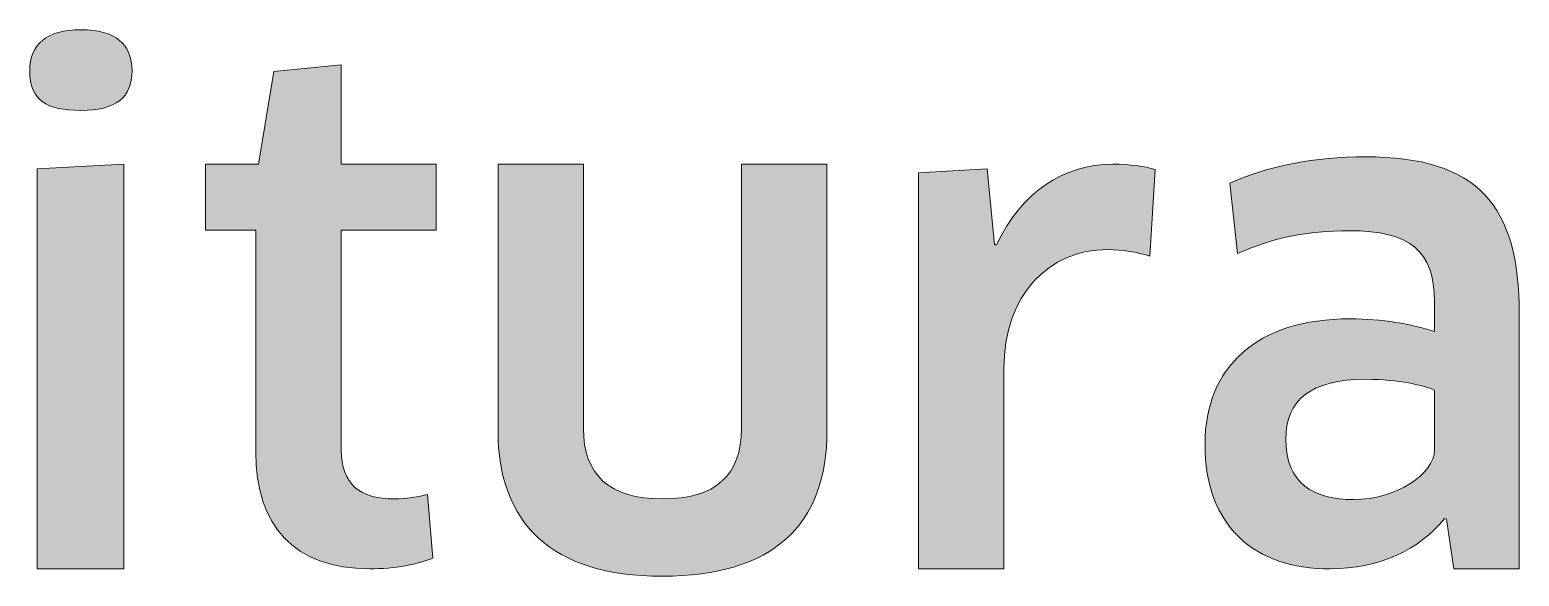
# Model space of a CAD drawing. Header units: millimetres. Extents: x 2084 to 63904, y -2368 to 2343.
# Drawn here: x 63806.21 to 63853.65, y -1884.81 to -1867.39 of the extents above; entities that cross this region are included whole.
import ezdxf

# ---------------------------------------------------------------- set-up
doc = ezdxf.new("R2010")
doc.units = ezdxf.units.MM
doc.layers.add('LOGOMARCA', color=7, linetype='Continuous', lineweight=0)

msp = doc.modelspace()

# ---------------------------------------------------------------- hatches: boundary and pattern name
at = {"layer": 'LOGOMARCA', "lineweight": 0}
h = msp.add_hatch(color=256, dxfattribs=at)
edge = h.paths.add_edge_path()
edge.add_spline(control_points=[(63809.208, -1884.572), (63809.208, -1884.572), (63809.208, -1871.672), (63809.208, -1871.672)], knot_values=[0, 0, 0, 0, 0.25, 0.25, 0.25, 0.25], degree=3, periodic=0)
edge.add_spline(control_points=[(63809.208, -1871.672), (63809.208, -1871.672), (63809.208, -1871.672), (63809.208, -1871.672), (63809.208, -1871.672), (63809.208, -1871.672), (63806.444, -1871.822), (63806.444, -1871.822), (63806.444, -1871.822), (63806.444, -1871.822), (63806.444, -1884.572), (63806.444, -1884.572), (63806.444, -1884.572), (63806.444, -1884.572), (63809.208, -1884.572), (63809.208, -1884.572)], knot_values=[0.25, 0.25, 0.25, 0.25, 0.25, 0.25, 0.25, 0.250001, 0.5, 0.5, 0.5, 0.500001, 0.75, 0.75, 0.75, 0.750001, 1, 1, 1, 1], degree=3, periodic=0)
edge = h.paths.add_edge_path()
edge.add_spline(control_points=[(63807.837, -1869.957), (63808.951, -1869.957), (63809.465, -1869.55), (63809.465, -1868.693)], knot_values=[0.75, 0.75, 0.75, 0.75, 1, 1, 1, 1], degree=3, periodic=0)
edge.add_spline(control_points=[(63809.465, -1868.693), (63809.465, -1867.857), (63808.951, -1867.386), (63807.837, -1867.386)], knot_values=[0, 0, 0, 0, 0.25, 0.25, 0.25, 0.25], degree=3, periodic=0)
edge.add_spline(control_points=[(63807.837, -1867.386), (63806.744, -1867.386), (63806.208, -1867.857), (63806.208, -1868.693)], knot_values=[0.25, 0.25, 0.25, 0.25, 0.5, 0.5, 0.5, 0.5], degree=3, periodic=0)
edge.add_spline(control_points=[(63806.208, -1868.693), (63806.208, -1869.636), (63806.744, -1869.957), (63807.837, -1869.957)], knot_values=[0.5, 0.5, 0.5, 0.5, 0.75, 0.75, 0.75, 0.75], degree=3, periodic=0)
h = msp.add_hatch(color=256, dxfattribs=at)
edge = h.paths.add_edge_path()
edge.add_spline(control_points=[(63819.151, -1873.772), (63819.151, -1873.772), (63819.151, -1871.672), (63819.151, -1871.672)], knot_values=[0, 0, 0, 0, 0.062499, 0.062499, 0.062499, 0.062499], degree=3, periodic=0)
edge.add_spline(control_points=[(63819.151, -1871.672), (63819.151, -1871.672), (63816.13, -1871.672), (63816.13, -1871.672)], knot_values=[0.062501, 0.062501, 0.062501, 0.062501, 0.124999, 0.124999, 0.124999, 0.124999], degree=3, periodic=0)
edge.add_spline(control_points=[(63816.13, -1871.672), (63816.13, -1871.672), (63816.13, -1868.5), (63816.13, -1868.5)], knot_values=[0.125001, 0.125001, 0.125001, 0.125001, 0.187499, 0.187499, 0.187499, 0.187499], degree=3, periodic=0)
edge.add_spline(control_points=[(63816.13, -1868.5), (63816.13, -1868.5), (63813.987, -1868.714), (63813.987, -1868.714)], knot_values=[0.187501, 0.187501, 0.187501, 0.187501, 0.249999, 0.249999, 0.249999, 0.249999], degree=3, periodic=0)
edge.add_spline(control_points=[(63813.987, -1868.714), (63813.987, -1868.714), (63813.494, -1871.672), (63813.494, -1871.672)], knot_values=[0.250001, 0.250001, 0.250001, 0.250001, 0.312499, 0.312499, 0.312499, 0.312499], degree=3, periodic=0)
edge.add_spline(control_points=[(63813.494, -1871.672), (63813.494, -1871.672), (63811.801, -1871.672), (63811.801, -1871.672)], knot_values=[0.312501, 0.312501, 0.312501, 0.312501, 0.374999, 0.374999, 0.374999, 0.374999], degree=3, periodic=0)
edge.add_spline(control_points=[(63811.801, -1871.672), (63811.801, -1871.672), (63811.801, -1873.771), (63811.801, -1873.772)], knot_values=[0.375001, 0.375001, 0.375001, 0.375001, 0.437499, 0.437499, 0.437499, 0.437499], degree=3, periodic=0)
edge.add_spline(control_points=[(63811.801, -1873.772), (63811.801, -1873.772), (63813.408, -1873.772), (63813.408, -1873.772)], knot_values=[0.437501, 0.437501, 0.437501, 0.437501, 0.499999, 0.499999, 0.499999, 0.499999], degree=3, periodic=0)
edge.add_spline(control_points=[(63813.408, -1873.772), (63813.408, -1873.772), (63813.408, -1873.772), (63813.408, -1873.772), (63813.408, -1873.772), (63813.408, -1873.772), (63813.408, -1880.84), (63813.408, -1880.84)], knot_values=[0.499999, 0.499999, 0.499999, 0.499999, 0.5, 0.5, 0.5, 0.500001, 0.5625, 0.5625, 0.5625, 0.5625], degree=3, periodic=0)
edge.add_spline(control_points=[(63813.408, -1880.84), (63813.408, -1883.179), (63814.608, -1884.572), (63817.03, -1884.572)], knot_values=[0.5625, 0.5625, 0.5625, 0.5625, 0.625, 0.625, 0.625, 0.625], degree=3, periodic=0)
edge.add_spline(control_points=[(63817.03, -1884.572), (63817.823, -1884.572), (63818.616, -1884.422), (63819.044, -1884.229)], knot_values=[0.625, 0.625, 0.625, 0.625, 0.6875, 0.6875, 0.6875, 0.6875], degree=3, periodic=0)
edge.add_spline(control_points=[(63819.044, -1884.229), (63819.044, -1884.229), (63818.873, -1882.197), (63818.873, -1882.197)], knot_values=[0.6875, 0.6875, 0.6875, 0.6875, 0.75, 0.75, 0.75, 0.75], degree=3, periodic=0)
edge.add_spline(control_points=[(63818.873, -1882.197), (63818.637, -1882.283), (63818.166, -1882.343), (63817.823, -1882.343)], knot_values=[0.75, 0.75, 0.75, 0.75, 0.8125, 0.8125, 0.8125, 0.8125], degree=3, periodic=0)
edge.add_spline(control_points=[(63817.823, -1882.343), (63816.73, -1882.343), (63816.13, -1881.886), (63816.13, -1880.775), (63816.13, -1880.775), (63816.13, -1880.775), (63816.13, -1880.338), (63816.13, -1879.681)], knot_values=[0.8125, 0.8125, 0.8125, 0.8125, 0.875, 0.875, 0.875, 0.875001, 0.890626, 0.890626, 0.890626, 0.890626], degree=3, periodic=0)
edge.add_spline(control_points=[(63816.13, -1879.681), (63816.13, -1879.024), (63816.13, -1878.149), (63816.13, -1877.273)], knot_values=[0.890626, 0.890626, 0.890626, 0.890626, 0.906251, 0.906251, 0.906251, 0.906251], degree=3, periodic=0)
edge.add_spline(control_points=[(63816.13, -1877.273), (63816.13, -1876.836), (63816.13, -1876.398), (63816.13, -1875.988)], knot_values=[0.906251, 0.906251, 0.906251, 0.906251, 0.914063, 0.914063, 0.914063, 0.914063], degree=3, periodic=0)
edge.add_spline(control_points=[(63816.13, -1875.988), (63816.13, -1875.577), (63816.13, -1875.194), (63816.13, -1874.866)], knot_values=[0.914063, 0.914063, 0.914063, 0.914063, 0.921875, 0.921875, 0.921875, 0.921875], degree=3, periodic=0)
edge.add_spline(control_points=[(63816.13, -1874.866), (63816.13, -1874.702), (63816.13, -1874.551), (63816.13, -1874.418)], knot_values=[0.921875, 0.921875, 0.921875, 0.921875, 0.925781, 0.925781, 0.925781, 0.925781], degree=3, periodic=0)
edge.add_spline(control_points=[(63816.13, -1874.418), (63816.13, -1874.285), (63816.13, -1874.168), (63816.13, -1874.072)], knot_values=[0.925781, 0.925781, 0.925781, 0.925781, 0.929688, 0.929688, 0.929688, 0.929688], degree=3, periodic=0)
edge.add_spline(control_points=[(63816.13, -1874.072), (63816.13, -1874.025), (63816.13, -1873.982), (63816.13, -1873.945)], knot_values=[0.929688, 0.929688, 0.929688, 0.929688, 0.931641, 0.931641, 0.931641, 0.931641], degree=3, periodic=0)
edge.add_spline(control_points=[(63816.13, -1873.945), (63816.13, -1873.907), (63816.13, -1873.876), (63816.13, -1873.85)], knot_values=[0.931641, 0.931641, 0.931641, 0.931641, 0.933594, 0.933594, 0.933594, 0.933594], degree=3, periodic=0)
edge.add_spline(control_points=[(63816.13, -1873.85), (63816.13, -1873.837), (63816.13, -1873.826), (63816.13, -1873.816)], knot_values=[0.933594, 0.933594, 0.933594, 0.933594, 0.93457, 0.93457, 0.93457, 0.93457], degree=3, periodic=0)
edge.add_spline(control_points=[(63816.13, -1873.816), (63816.13, -1873.806), (63816.13, -1873.798), (63816.13, -1873.792)], knot_values=[0.93457, 0.93457, 0.93457, 0.93457, 0.935547, 0.935547, 0.935547, 0.935547], degree=3, periodic=0)
edge.add_spline(control_points=[(63816.13, -1873.792), (63816.13, -1873.788), (63816.13, -1873.785), (63816.13, -1873.783)], knot_values=[0.935547, 0.935547, 0.935547, 0.935547, 0.936035, 0.936035, 0.936035, 0.936035], degree=3, periodic=0)
edge.add_spline(control_points=[(63816.13, -1873.783), (63816.13, -1873.78), (63816.13, -1873.778), (63816.13, -1873.777)], knot_values=[0.936035, 0.936035, 0.936035, 0.936035, 0.936523, 0.936523, 0.936523, 0.936523], degree=3, periodic=0)
edge.add_spline(control_points=[(63816.13, -1873.777), (63816.13, -1873.776), (63816.13, -1873.775), (63816.13, -1873.774)], knot_values=[0.936523, 0.936523, 0.936523, 0.936523, 0.936768, 0.936768, 0.936768, 0.936768], degree=3, periodic=0)
edge.add_spline(control_points=[(63816.13, -1873.774), (63816.13, -1873.774), (63816.13, -1873.773), (63816.13, -1873.773)], knot_values=[0.936768, 0.936768, 0.936768, 0.936768, 0.937012, 0.937012, 0.937012, 0.937012], degree=3, periodic=0)
edge.add_spline(control_points=[(63816.13, -1873.773), (63816.13, -1873.773), (63816.13, -1873.772), (63816.13, -1873.772)], knot_values=[0.937012, 0.937012, 0.937012, 0.937012, 0.937134, 0.937134, 0.937134, 0.937134], degree=3, periodic=0)
edge.add_spline(control_points=[(63816.13, -1873.772), (63816.13, -1873.772), (63816.13, -1873.772), (63816.13, -1873.772)], knot_values=[0.937134, 0.937134, 0.937134, 0.937134, 0.937256, 0.937256, 0.937256, 0.937256], degree=3, periodic=0)
edge.add_spline(control_points=[(63816.13, -1873.772), (63816.13, -1873.772), (63816.13, -1873.772), (63816.13, -1873.772)], knot_values=[0.937256, 0.937256, 0.937256, 0.937256, 0.937317, 0.937317, 0.937317, 0.937317], degree=3, periodic=0)
edge.add_spline(control_points=[(63816.13, -1873.772), (63816.13, -1873.772), (63816.13, -1873.772), (63816.13, -1873.772), (63816.13, -1873.772), (63816.13, -1873.772), (63816.885, -1873.772), (63817.641, -1873.772)], knot_values=[0.937439, 0.937439, 0.937439, 0.937439, 0.9375, 0.9375, 0.9375, 0.937501, 0.968749, 0.968749, 0.968749, 0.968749], degree=3, periodic=0)
edge.add_spline(control_points=[(63817.641, -1873.772), (63818.396, -1873.772), (63819.151, -1873.772), (63819.151, -1873.772)], knot_values=[0.968749, 0.968749, 0.968749, 0.968749, 1, 1, 1, 1], degree=3, periodic=0)
h = msp.add_hatch(color=256, dxfattribs=at)
edge = h.paths.add_edge_path()
edge.add_spline(control_points=[(63826.373, -1882.343), (63824.659, -1882.343), (63823.844, -1881.572), (63823.844, -1880.093), (63823.844, -1880.093), (63823.844, -1880.093), (63823.844, -1877.988), (63823.844, -1875.882)], knot_values=[0.3, 0.3, 0.3, 0.3, 0.4, 0.4, 0.4, 0.400001, 0.45, 0.45, 0.45, 0.45], degree=3, periodic=0)
edge.add_spline(control_points=[(63823.844, -1875.882), (63823.844, -1873.777), (63823.844, -1871.672), (63823.844, -1871.672)], knot_values=[0.45, 0.45, 0.45, 0.45, 0.5, 0.5, 0.5, 0.5], degree=3, periodic=0)
edge.add_spline(control_points=[(63823.844, -1871.672), (63823.844, -1871.672), (63821.123, -1871.672), (63821.123, -1871.672)], knot_values=[0.500001, 0.500001, 0.500001, 0.500001, 0.599999, 0.599999, 0.599999, 0.599999], degree=3, periodic=0)
edge.add_spline(control_points=[(63821.123, -1871.672), (63821.123, -1871.672), (63821.123, -1880.158), (63821.123, -1880.158)], knot_values=[0.6, 0.6, 0.6, 0.6, 0.7, 0.7, 0.7, 0.7], degree=3, periodic=0)
edge.add_spline(control_points=[(63821.123, -1880.158), (63821.123, -1883.115), (63822.816, -1884.808), (63826.352, -1884.808), (63826.352, -1884.808), (63829.887, -1884.808), (63831.602, -1883.179), (63831.602, -1880.158), (63831.602, -1880.158), (63831.602, -1880.158), (63831.602, -1878.036), (63831.602, -1875.915)], knot_values=[0.7, 0.7, 0.7, 0.7, 0.8, 0.8, 0.8, 0.800001, 0.9, 0.9, 0.9, 0.900001, 0.95, 0.95, 0.95, 0.95], degree=3, periodic=0)
edge.add_spline(control_points=[(63831.602, -1875.915), (63831.602, -1873.793), (63831.602, -1871.672), (63831.602, -1871.672)], knot_values=[0.95, 0.95, 0.95, 0.95, 1, 1, 1, 1], degree=3, periodic=0)
edge.add_spline(control_points=[(63831.602, -1871.672), (63831.602, -1871.672), (63828.88, -1871.672), (63828.88, -1871.672)], knot_values=[0.000001, 0.000001, 0.000001, 0.000001, 0.099999, 0.099999, 0.099999, 0.099999], degree=3, periodic=0)
edge.add_spline(control_points=[(63828.88, -1871.672), (63828.88, -1871.672), (63828.88, -1880.093), (63828.88, -1880.093)], knot_values=[0.1, 0.1, 0.1, 0.1, 0.2, 0.2, 0.2, 0.2], degree=3, periodic=0)
edge.add_spline(control_points=[(63828.88, -1880.093), (63828.88, -1881.593), (63828.045, -1882.343), (63826.373, -1882.343)], knot_values=[0.2, 0.2, 0.2, 0.2, 0.3, 0.3, 0.3, 0.3], degree=3, periodic=0)
h = msp.add_hatch(color=256, dxfattribs=at)
edge = h.paths.add_edge_path()
edge.add_spline(control_points=[(63837.002, -1874.243), (63837.002, -1874.243), (63836.938, -1874.243), (63836.938, -1874.243), (63836.938, -1874.243), (63836.938, -1874.243), (63836.702, -1871.822), (63836.702, -1871.822), (63836.702, -1871.822), (63836.702, -1871.822), (63834.516, -1871.95), (63834.516, -1871.95), (63834.516, -1871.95), (63834.516, -1871.95), (63834.516, -1884.572), (63834.516, -1884.572), (63834.516, -1884.572), (63834.516, -1884.572), (63837.238, -1884.572), (63837.238, -1884.572), (63837.238, -1884.572), (63837.238, -1878.197), (63837.238, -1878.197)], knot_values=[0.545459, 0.545459, 0.545459, 0.545459, 0.636364, 0.636364, 0.636364, 0.636364, 0.727273, 0.727273, 0.727273, 0.727274, 0.818182, 0.818182, 0.818182, 0.818183, 0.909091, 0.909091, 0.909091, 0.909092, 1, 1, 1, 1.090909, 1.090909, 1.090909, 1.090909], degree=3, periodic=0)
edge.add_spline(control_points=[(63837.238, -1878.197), (63837.238, -1875.822), (63838.674, -1874.393), (63840.538, -1874.393)], knot_values=[0.090909, 0.090909, 0.090909, 0.090909, 0.181818, 0.181818, 0.181818, 0.181818], degree=3, periodic=0)
edge.add_spline(control_points=[(63840.538, -1874.393), (63841.009, -1874.393), (63841.481, -1874.475), (63841.888, -1874.6)], knot_values=[0.181818, 0.181818, 0.181818, 0.181818, 0.272727, 0.272727, 0.272727, 0.272727], degree=3, periodic=0)
edge.add_spline(control_points=[(63841.888, -1874.6), (63841.888, -1874.6), (63842.059, -1871.843), (63842.059, -1871.843)], knot_values=[0.272727, 0.272727, 0.272727, 0.272727, 0.363636, 0.363636, 0.363636, 0.363636], degree=3, periodic=0)
edge.add_spline(control_points=[(63842.059, -1871.843), (63841.717, -1871.736), (63841.245, -1871.672), (63840.709, -1871.672)], knot_values=[0.363636, 0.363636, 0.363636, 0.363636, 0.454545, 0.454545, 0.454545, 0.454545], degree=3, periodic=0)
edge.add_spline(control_points=[(63840.709, -1871.672), (63839.124, -1871.672), (63837.795, -1872.572), (63837.002, -1874.243)], knot_values=[0.454545, 0.454545, 0.454545, 0.454545, 0.545455, 0.545455, 0.545455, 0.545455], degree=3, periodic=0)
h = msp.add_hatch(color=256, dxfattribs=at)
edge = h.paths.add_edge_path()
edge.add_spline(control_points=[(63853.653, -1876.45), (63853.653, -1872.979), (63852.346, -1871.436), (63848.745, -1871.436)], knot_values=[0.142857, 0.142857, 0.142857, 0.142857, 0.214286, 0.214286, 0.214286, 0.214286], degree=3, periodic=0)
edge.add_spline(control_points=[(63848.745, -1871.436), (63847.138, -1871.436), (63845.703, -1871.714), (63844.438, -1872.272)], knot_values=[0.214286, 0.214286, 0.214286, 0.214286, 0.285714, 0.285714, 0.285714, 0.285714], degree=3, periodic=0)
edge.add_spline(control_points=[(63844.438, -1872.272), (63844.438, -1872.272), (63844.674, -1874.522), (63844.674, -1874.522)], knot_values=[0.285714, 0.285714, 0.285714, 0.285714, 0.357143, 0.357143, 0.357143, 0.357143], degree=3, periodic=0)
edge.add_spline(control_points=[(63844.674, -1874.522), (63845.853, -1874.007), (63846.86, -1873.793), (63848.253, -1873.793)], knot_values=[0.357143, 0.357143, 0.357143, 0.357143, 0.428571, 0.428571, 0.428571, 0.428571], degree=3, periodic=0)
edge.add_spline(control_points=[(63848.253, -1873.793), (63850.181, -1873.793), (63850.953, -1874.436), (63850.953, -1876.043)], knot_values=[0.428571, 0.428571, 0.428571, 0.428571, 0.5, 0.5, 0.5, 0.5], degree=3, periodic=0)
edge.add_spline(control_points=[(63850.953, -1876.043), (63850.953, -1876.043), (63850.953, -1877.007), (63850.953, -1877.007)], knot_values=[0.5, 0.5, 0.5, 0.5, 0.571429, 0.571429, 0.571429, 0.571429], degree=3, periodic=0)
edge.add_spline(control_points=[(63850.953, -1877.007), (63850.224, -1876.772), (63849.281, -1876.6), (63848.274, -1876.6)], knot_values=[0.571429, 0.571429, 0.571429, 0.571429, 0.642857, 0.642857, 0.642857, 0.642857], degree=3, periodic=0)
edge.add_spline(control_points=[(63848.274, -1876.6), (63845.274, -1876.6), (63843.645, -1878.165), (63843.645, -1880.586)], knot_values=[0.642857, 0.642857, 0.642857, 0.642857, 0.714286, 0.714286, 0.714286, 0.714286], degree=3, periodic=0)
edge.add_spline(control_points=[(63843.645, -1880.586), (63843.645, -1883.243), (63845.231, -1884.572), (63847.631, -1884.572)], knot_values=[0.714286, 0.714286, 0.714286, 0.714286, 0.785714, 0.785714, 0.785714, 0.785714], degree=3, periodic=0)
edge.add_spline(control_points=[(63847.631, -1884.572), (63849.174, -1884.572), (63850.481, -1883.972), (63851.274, -1882.965)], knot_values=[0.785714, 0.785714, 0.785714, 0.785714, 0.857143, 0.857143, 0.857143, 0.857143], degree=3, periodic=0)
edge.add_spline(control_points=[(63851.274, -1882.965), (63851.274, -1882.965), (63851.338, -1882.986), (63851.338, -1882.986), (63851.338, -1882.986), (63851.338, -1882.986), (63851.574, -1884.572), (63851.574, -1884.572)], knot_values=[0.857144, 0.857144, 0.857144, 0.857144, 0.928571, 0.928571, 0.928571, 0.928572, 1, 1, 1, 1], degree=3, periodic=0)
edge.add_spline(control_points=[(63851.574, -1884.572), (63851.574, -1884.572), (63853.653, -1884.572), (63853.653, -1884.572)], knot_values=[0, 0, 0, 0, 0.071428, 0.071428, 0.071428, 0.071428], degree=3, periodic=0)
edge.add_spline(control_points=[(63853.653, -1884.572), (63853.653, -1884.572), (63853.653, -1884.572), (63853.653, -1884.572), (63853.653, -1884.572), (63853.653, -1884.572), (63853.653, -1876.45), (63853.653, -1876.45)], knot_values=[0.071428, 0.071428, 0.071428, 0.071428, 0.071429, 0.071429, 0.071429, 0.071429, 0.142857, 0.142857, 0.142857, 0.142857], degree=3, periodic=0)
edge = h.paths.add_edge_path(flags=16)
edge.add_spline(control_points=[(63848.767, -1878.529), (63849.838, -1878.529), (63850.631, -1878.729), (63850.953, -1878.872)], knot_values=[0.6, 0.6, 0.6, 0.6, 0.8, 0.8, 0.8, 0.8], degree=3, periodic=0)
edge.add_spline(control_points=[(63850.953, -1878.872), (63850.953, -1878.872), (63850.953, -1880.779), (63850.953, -1880.779)], knot_values=[0.800002, 0.800002, 0.800002, 0.800002, 0.999998, 0.999998, 0.999998, 0.999998], degree=3, periodic=0)
edge.add_spline(control_points=[(63850.953, -1880.779), (63850.953, -1881.554), (63849.731, -1882.365), (63848.381, -1882.365)], knot_values=[0, 0, 0, 0, 0.2, 0.2, 0.2, 0.2], degree=3, periodic=0)
edge.add_spline(control_points=[(63848.381, -1882.365), (63847.117, -1882.365), (63846.217, -1881.858), (63846.217, -1880.436)], knot_values=[0.2, 0.2, 0.2, 0.2, 0.4, 0.4, 0.4, 0.4], degree=3, periodic=0)
edge.add_spline(control_points=[(63846.217, -1880.436), (63846.217, -1879.197), (63847.01, -1878.529), (63848.767, -1878.529)], knot_values=[0.4, 0.4, 0.4, 0.4, 0.6, 0.6, 0.6, 0.6], degree=3, periodic=0)

# ---------------------------------------------------------------- linework, layer by layer
for points, knots in [([(63809.465, -1868.693), (63809.465, -1867.857), (63808.951, -1867.385), (63807.837, -1867.385), (63807.837, -1867.385), (63806.744, -1867.385), (63806.208, -1867.857), (63806.208, -1868.693), (63806.208, -1868.693), (63806.208, -1869.635), (63806.744, -1869.957), (63807.837, -1869.957), (63807.837, -1869.957), (63808.951, -1869.957), (63809.465, -1869.55), (63809.465, -1868.693)], [0, 0, 0, 0, 0.25, 0.25, 0.25, 0.25, 0.5, 0.5, 0.5, 0.5, 0.75, 0.75, 0.75, 0.75, 1, 1, 1, 1]), ([(63809.465, -1868.693), (63809.465, -1867.857), (63808.951, -1867.385), (63807.837, -1867.385), (63807.837, -1867.385), (63806.744, -1867.385), (63806.208, -1867.857), (63806.208, -1868.693), (63806.208, -1868.693), (63806.208, -1869.635), (63806.744, -1869.957), (63807.837, -1869.957), (63807.837, -1869.957), (63808.951, -1869.957), (63809.465, -1869.55), (63809.465, -1868.693)], [0, 0, 0, 0, 0.25, 0.25, 0.25, 0.25, 0.5, 0.5, 0.5, 0.5, 0.75, 0.75, 0.75, 0.75, 1, 1, 1, 1]), ([(63819.151, -1873.771), (63819.151, -1873.771), (63819.151, -1871.671), (63819.151, -1871.671), (63819.151, -1871.671), (63819.151, -1871.671), (63816.13, -1871.671), (63816.13, -1871.671), (63816.13, -1871.671), (63816.13, -1871.671), (63816.13, -1868.5), (63816.13, -1868.5), (63816.13, -1868.5), (63816.13, -1868.5), (63813.987, -1868.714), (63813.987, -1868.714), (63813.987, -1868.714), (63813.987, -1868.714), (63813.494, -1871.671), (63813.494, -1871.671), (63813.494, -1871.671), (63813.494, -1871.671), (63811.801, -1871.671), (63811.801, -1871.671), (63811.801, -1871.671), (63811.801, -1871.671), (63811.801, -1873.771), (63811.801, -1873.771), (63811.801, -1873.771), (63811.801, -1873.771), (63813.408, -1873.771), (63813.408, -1873.771), (63813.408, -1873.771), (63813.408, -1873.771), (63813.408, -1880.839), (63813.408, -1880.839), (63813.408, -1880.839), (63813.408, -1883.179), (63814.608, -1884.572), (63817.03, -1884.572), (63817.03, -1884.572), (63817.823, -1884.572), (63818.616, -1884.422), (63819.044, -1884.229), (63819.044, -1884.229), (63819.044, -1884.229), (63818.873, -1882.197), (63818.873, -1882.197), (63818.873, -1882.197), (63818.637, -1882.282), (63818.166, -1882.343), (63817.823, -1882.343), (63817.823, -1882.343), (63816.73, -1882.343), (63816.13, -1881.886), (63816.13, -1880.775), (63816.13, -1880.775), (63816.13, -1880.775), (63816.13, -1873.771), (63816.13, -1873.771), (63816.13, -1873.771), (63816.13, -1873.771), (63819.151, -1873.771), (63819.151, -1873.771)], [0, 0, 0, 0, 0.0625, 0.0625, 0.0625, 0.0625, 0.125, 0.125, 0.125, 0.125, 0.1875, 0.1875, 0.1875, 0.1875, 0.25, 0.25, 0.25, 0.25, 0.3125, 0.3125, 0.3125, 0.3125, 0.375, 0.375, 0.375, 0.375, 0.4375, 0.4375, 0.4375, 0.4375, 0.5, 0.5, 0.5, 0.5, 0.5625, 0.5625, 0.5625, 0.5625, 0.625, 0.625, 0.625, 0.625, 0.6875, 0.6875, 0.6875, 0.6875, 0.75, 0.75, 0.75, 0.75, 0.8125, 0.8125, 0.8125, 0.8125, 0.875, 0.875, 0.875, 0.875, 0.9375, 0.9375, 0.9375, 0.9375, 1, 1, 1, 1]), ([(63819.151, -1873.771), (63819.151, -1873.771), (63819.151, -1871.671), (63819.151, -1871.671), (63819.151, -1871.671), (63819.151, -1871.671), (63816.13, -1871.671), (63816.13, -1871.671), (63816.13, -1871.671), (63816.13, -1871.671), (63816.13, -1868.5), (63816.13, -1868.5), (63816.13, -1868.5), (63816.13, -1868.5), (63813.987, -1868.714), (63813.987, -1868.714), (63813.987, -1868.714), (63813.987, -1868.714), (63813.494, -1871.671), (63813.494, -1871.671), (63813.494, -1871.671), (63813.494, -1871.671), (63811.801, -1871.671), (63811.801, -1871.671), (63811.801, -1871.671), (63811.801, -1871.671), (63811.801, -1873.771), (63811.801, -1873.771), (63811.801, -1873.771), (63811.801, -1873.771), (63813.408, -1873.771), (63813.408, -1873.771), (63813.408, -1873.771), (63813.408, -1873.771), (63813.408, -1880.839), (63813.408, -1880.839), (63813.408, -1880.839), (63813.408, -1883.179), (63814.608, -1884.572), (63817.03, -1884.572), (63817.03, -1884.572), (63817.823, -1884.572), (63818.616, -1884.422), (63819.044, -1884.229), (63819.044, -1884.229), (63819.044, -1884.229), (63818.873, -1882.197), (63818.873, -1882.197), (63818.873, -1882.197), (63818.637, -1882.282), (63818.166, -1882.343), (63817.823, -1882.343), (63817.823, -1882.343), (63816.73, -1882.343), (63816.13, -1881.886), (63816.13, -1880.775), (63816.13, -1880.775), (63816.13, -1880.775), (63816.13, -1873.771), (63816.13, -1873.771), (63816.13, -1873.771), (63816.13, -1873.771), (63819.151, -1873.771), (63819.151, -1873.771)], [0, 0, 0, 0, 0.0625, 0.0625, 0.0625, 0.0625, 0.125, 0.125, 0.125, 0.125, 0.1875, 0.1875, 0.1875, 0.1875, 0.25, 0.25, 0.25, 0.25, 0.3125, 0.3125, 0.3125, 0.3125, 0.375, 0.375, 0.375, 0.375, 0.4375, 0.4375, 0.4375, 0.4375, 0.5, 0.5, 0.5, 0.5, 0.5625, 0.5625, 0.5625, 0.5625, 0.625, 0.625, 0.625, 0.625, 0.6875, 0.6875, 0.6875, 0.6875, 0.75, 0.75, 0.75, 0.75, 0.8125, 0.8125, 0.8125, 0.8125, 0.875, 0.875, 0.875, 0.875, 0.9375, 0.9375, 0.9375, 0.9375, 1, 1, 1, 1]), ([(63809.208, -1884.572), (63809.208, -1884.572), (63809.208, -1871.671), (63809.208, -1871.671), (63809.208, -1871.671), (63809.208, -1871.671), (63806.444, -1871.821), (63806.444, -1871.821), (63806.444, -1871.821), (63806.444, -1871.821), (63806.444, -1884.572), (63806.444, -1884.572), (63806.444, -1884.572), (63806.444, -1884.572), (63809.208, -1884.572), (63809.208, -1884.572)], [0, 0, 0, 0, 0.25, 0.25, 0.25, 0.25, 0.5, 0.5, 0.5, 0.5, 0.75, 0.75, 0.75, 0.75, 1, 1, 1, 1]), ([(63809.208, -1884.572), (63809.208, -1884.572), (63809.208, -1871.671), (63809.208, -1871.671), (63809.208, -1871.671), (63809.208, -1871.671), (63806.444, -1871.821), (63806.444, -1871.821), (63806.444, -1871.821), (63806.444, -1871.821), (63806.444, -1884.572), (63806.444, -1884.572), (63806.444, -1884.572), (63806.444, -1884.572), (63809.208, -1884.572), (63809.208, -1884.572)], [0, 0, 0, 0, 0.25, 0.25, 0.25, 0.25, 0.5, 0.5, 0.5, 0.5, 0.75, 0.75, 0.75, 0.75, 1, 1, 1, 1]), ([(63831.602, -1871.671), (63831.602, -1871.671), (63828.88, -1871.671), (63828.88, -1871.671), (63828.88, -1871.671), (63828.88, -1871.671), (63828.88, -1880.093), (63828.88, -1880.093), (63828.88, -1880.093), (63828.88, -1881.593), (63828.045, -1882.343), (63826.373, -1882.343), (63826.373, -1882.343), (63824.659, -1882.343), (63823.844, -1881.572), (63823.844, -1880.093), (63823.844, -1880.093), (63823.844, -1880.093), (63823.844, -1871.671), (63823.844, -1871.671), (63823.844, -1871.671), (63823.844, -1871.671), (63821.123, -1871.671), (63821.123, -1871.671), (63821.123, -1871.671), (63821.123, -1871.671), (63821.123, -1880.157), (63821.123, -1880.157), (63821.123, -1880.157), (63821.123, -1883.115), (63822.816, -1884.807), (63826.352, -1884.807), (63826.352, -1884.807), (63829.887, -1884.807), (63831.602, -1883.179), (63831.602, -1880.157), (63831.602, -1880.157), (63831.602, -1880.157), (63831.602, -1871.671), (63831.602, -1871.671)], [0, 0, 0, 0, 0.1, 0.1, 0.1, 0.1, 0.2, 0.2, 0.2, 0.2, 0.3, 0.3, 0.3, 0.3, 0.4, 0.4, 0.4, 0.4, 0.5, 0.5, 0.5, 0.5, 0.6, 0.6, 0.6, 0.6, 0.7, 0.7, 0.7, 0.7, 0.8, 0.8, 0.8, 0.8, 0.9, 0.9, 0.9, 0.9, 1, 1, 1, 1]), ([(63831.602, -1871.671), (63831.602, -1871.671), (63828.88, -1871.671), (63828.88, -1871.671), (63828.88, -1871.671), (63828.88, -1871.671), (63828.88, -1880.093), (63828.88, -1880.093), (63828.88, -1880.093), (63828.88, -1881.593), (63828.045, -1882.343), (63826.373, -1882.343), (63826.373, -1882.343), (63824.659, -1882.343), (63823.844, -1881.572), (63823.844, -1880.093), (63823.844, -1880.093), (63823.844, -1880.093), (63823.844, -1871.671), (63823.844, -1871.671), (63823.844, -1871.671), (63823.844, -1871.671), (63821.123, -1871.671), (63821.123, -1871.671), (63821.123, -1871.671), (63821.123, -1871.671), (63821.123, -1880.157), (63821.123, -1880.157), (63821.123, -1880.157), (63821.123, -1883.115), (63822.816, -1884.807), (63826.352, -1884.807), (63826.352, -1884.807), (63829.887, -1884.807), (63831.602, -1883.179), (63831.602, -1880.157), (63831.602, -1880.157), (63831.602, -1880.157), (63831.602, -1871.671), (63831.602, -1871.671)], [0, 0, 0, 0, 0.1, 0.1, 0.1, 0.1, 0.2, 0.2, 0.2, 0.2, 0.3, 0.3, 0.3, 0.3, 0.4, 0.4, 0.4, 0.4, 0.5, 0.5, 0.5, 0.5, 0.6, 0.6, 0.6, 0.6, 0.7, 0.7, 0.7, 0.7, 0.8, 0.8, 0.8, 0.8, 0.9, 0.9, 0.9, 0.9, 1, 1, 1, 1]), ([(63837.238, -1884.572), (63837.238, -1884.572), (63837.238, -1878.196), (63837.238, -1878.196), (63837.238, -1878.196), (63837.238, -1875.821), (63838.674, -1874.393), (63840.538, -1874.393), (63840.538, -1874.393), (63841.009, -1874.393), (63841.481, -1874.475), (63841.888, -1874.6), (63841.888, -1874.6), (63841.888, -1874.6), (63842.059, -1871.843), (63842.059, -1871.843), (63842.059, -1871.843), (63841.717, -1871.735), (63841.245, -1871.671), (63840.709, -1871.671), (63840.709, -1871.671), (63839.124, -1871.671), (63837.795, -1872.571), (63837.002, -1874.243), (63837.002, -1874.243), (63837.002, -1874.243), (63836.938, -1874.243), (63836.938, -1874.243), (63836.938, -1874.243), (63836.938, -1874.243), (63836.702, -1871.821), (63836.702, -1871.821), (63836.702, -1871.821), (63836.702, -1871.821), (63834.516, -1871.95), (63834.516, -1871.95), (63834.516, -1871.95), (63834.516, -1871.95), (63834.516, -1884.572), (63834.516, -1884.572), (63834.516, -1884.572), (63834.516, -1884.572), (63837.238, -1884.572), (63837.238, -1884.572)], [0, 0, 0, 0, 0.090909, 0.090909, 0.090909, 0.090909, 0.181818, 0.181818, 0.181818, 0.181818, 0.272727, 0.272727, 0.272727, 0.272727, 0.363636, 0.363636, 0.363636, 0.363636, 0.454545, 0.454545, 0.454545, 0.454545, 0.545455, 0.545455, 0.545455, 0.545455, 0.636364, 0.636364, 0.636364, 0.636364, 0.727273, 0.727273, 0.727273, 0.727273, 0.818182, 0.818182, 0.818182, 0.818182, 0.909091, 0.909091, 0.909091, 0.909091, 1, 1, 1, 1]), ([(63837.238, -1884.572), (63837.238, -1884.572), (63837.238, -1878.196), (63837.238, -1878.196), (63837.238, -1878.196), (63837.238, -1875.821), (63838.674, -1874.393), (63840.538, -1874.393), (63840.538, -1874.393), (63841.009, -1874.393), (63841.481, -1874.475), (63841.888, -1874.6), (63841.888, -1874.6), (63841.888, -1874.6), (63842.059, -1871.843), (63842.059, -1871.843), (63842.059, -1871.843), (63841.717, -1871.735), (63841.245, -1871.671), (63840.709, -1871.671), (63840.709, -1871.671), (63839.124, -1871.671), (63837.795, -1872.571), (63837.002, -1874.243), (63837.002, -1874.243), (63837.002, -1874.243), (63836.938, -1874.243), (63836.938, -1874.243), (63836.938, -1874.243), (63836.938, -1874.243), (63836.702, -1871.821), (63836.702, -1871.821), (63836.702, -1871.821), (63836.702, -1871.821), (63834.516, -1871.95), (63834.516, -1871.95), (63834.516, -1871.95), (63834.516, -1871.95), (63834.516, -1884.572), (63834.516, -1884.572), (63834.516, -1884.572), (63834.516, -1884.572), (63837.238, -1884.572), (63837.238, -1884.572)], [0, 0, 0, 0, 0.090909, 0.090909, 0.090909, 0.090909, 0.181818, 0.181818, 0.181818, 0.181818, 0.272727, 0.272727, 0.272727, 0.272727, 0.363636, 0.363636, 0.363636, 0.363636, 0.454545, 0.454545, 0.454545, 0.454545, 0.545455, 0.545455, 0.545455, 0.545455, 0.636364, 0.636364, 0.636364, 0.636364, 0.727273, 0.727273, 0.727273, 0.727273, 0.818182, 0.818182, 0.818182, 0.818182, 0.909091, 0.909091, 0.909091, 0.909091, 1, 1, 1, 1]), ([(63851.574, -1884.572), (63851.574, -1884.572), (63853.653, -1884.572), (63853.653, -1884.572), (63853.653, -1884.572), (63853.653, -1884.572), (63853.653, -1876.45), (63853.653, -1876.45), (63853.653, -1876.45), (63853.653, -1872.978), (63852.346, -1871.435), (63848.745, -1871.435), (63848.745, -1871.435), (63847.138, -1871.435), (63845.703, -1871.714), (63844.438, -1872.271), (63844.438, -1872.271), (63844.438, -1872.271), (63844.674, -1874.521), (63844.674, -1874.521), (63844.674, -1874.521), (63845.853, -1874.007), (63846.86, -1873.793), (63848.253, -1873.793), (63848.253, -1873.793), (63850.181, -1873.793), (63850.953, -1874.436), (63850.953, -1876.043), (63850.953, -1876.043), (63850.953, -1876.043), (63850.953, -1877.007), (63850.953, -1877.007), (63850.953, -1877.007), (63850.224, -1876.771), (63849.281, -1876.6), (63848.274, -1876.6), (63848.274, -1876.6), (63845.274, -1876.6), (63843.645, -1878.164), (63843.645, -1880.586), (63843.645, -1880.586), (63843.645, -1883.243), (63845.231, -1884.572), (63847.631, -1884.572), (63847.631, -1884.572), (63849.174, -1884.572), (63850.481, -1883.972), (63851.274, -1882.964), (63851.274, -1882.964), (63851.274, -1882.964), (63851.338, -1882.986), (63851.338, -1882.986), (63851.338, -1882.986), (63851.338, -1882.986), (63851.574, -1884.572), (63851.574, -1884.572)], [0, 0, 0, 0, 0.071429, 0.071429, 0.071429, 0.071429, 0.142857, 0.142857, 0.142857, 0.142857, 0.214286, 0.214286, 0.214286, 0.214286, 0.285714, 0.285714, 0.285714, 0.285714, 0.357143, 0.357143, 0.357143, 0.357143, 0.428571, 0.428571, 0.428571, 0.428571, 0.5, 0.5, 0.5, 0.5, 0.571429, 0.571429, 0.571429, 0.571429, 0.642857, 0.642857, 0.642857, 0.642857, 0.714286, 0.714286, 0.714286, 0.714286, 0.785714, 0.785714, 0.785714, 0.785714, 0.857143, 0.857143, 0.857143, 0.857143, 0.928571, 0.928571, 0.928571, 0.928571, 1, 1, 1, 1]), ([(63851.574, -1884.572), (63851.574, -1884.572), (63853.653, -1884.572), (63853.653, -1884.572), (63853.653, -1884.572), (63853.653, -1884.572), (63853.653, -1876.45), (63853.653, -1876.45), (63853.653, -1876.45), (63853.653, -1872.978), (63852.346, -1871.435), (63848.745, -1871.435), (63848.745, -1871.435), (63847.138, -1871.435), (63845.703, -1871.714), (63844.438, -1872.271), (63844.438, -1872.271), (63844.438, -1872.271), (63844.674, -1874.521), (63844.674, -1874.521), (63844.674, -1874.521), (63845.853, -1874.007), (63846.86, -1873.793), (63848.253, -1873.793), (63848.253, -1873.793), (63850.181, -1873.793), (63850.953, -1874.436), (63850.953, -1876.043), (63850.953, -1876.043), (63850.953, -1876.043), (63850.953, -1877.007), (63850.953, -1877.007), (63850.953, -1877.007), (63850.224, -1876.771), (63849.281, -1876.6), (63848.274, -1876.6), (63848.274, -1876.6), (63845.274, -1876.6), (63843.645, -1878.164), (63843.645, -1880.586), (63843.645, -1880.586), (63843.645, -1883.243), (63845.231, -1884.572), (63847.631, -1884.572), (63847.631, -1884.572), (63849.174, -1884.572), (63850.481, -1883.972), (63851.274, -1882.964), (63851.274, -1882.964), (63851.274, -1882.964), (63851.338, -1882.986), (63851.338, -1882.986), (63851.338, -1882.986), (63851.338, -1882.986), (63851.574, -1884.572), (63851.574, -1884.572)], [0, 0, 0, 0, 0.071429, 0.071429, 0.071429, 0.071429, 0.142857, 0.142857, 0.142857, 0.142857, 0.214286, 0.214286, 0.214286, 0.214286, 0.285714, 0.285714, 0.285714, 0.285714, 0.357143, 0.357143, 0.357143, 0.357143, 0.428571, 0.428571, 0.428571, 0.428571, 0.5, 0.5, 0.5, 0.5, 0.571429, 0.571429, 0.571429, 0.571429, 0.642857, 0.642857, 0.642857, 0.642857, 0.714286, 0.714286, 0.714286, 0.714286, 0.785714, 0.785714, 0.785714, 0.785714, 0.857143, 0.857143, 0.857143, 0.857143, 0.928571, 0.928571, 0.928571, 0.928571, 1, 1, 1, 1]), ([(63850.953, -1880.779), (63850.953, -1881.554), (63849.731, -1882.364), (63848.381, -1882.364), (63848.381, -1882.364), (63847.117, -1882.364), (63846.217, -1881.857), (63846.217, -1880.436), (63846.217, -1880.436), (63846.217, -1879.196), (63847.01, -1878.529), (63848.767, -1878.529), (63848.767, -1878.529), (63849.838, -1878.529), (63850.631, -1878.729), (63850.953, -1878.872), (63850.953, -1878.872), (63850.953, -1878.872), (63850.953, -1880.779), (63850.953, -1880.779)], [0, 0, 0, 0, 0.2, 0.2, 0.2, 0.2, 0.4, 0.4, 0.4, 0.4, 0.6, 0.6, 0.6, 0.6, 0.8, 0.8, 0.8, 0.8, 1, 1, 1, 1]), ([(63850.953, -1880.779), (63850.953, -1881.554), (63849.731, -1882.364), (63848.381, -1882.364), (63848.381, -1882.364), (63847.117, -1882.364), (63846.217, -1881.857), (63846.217, -1880.436), (63846.217, -1880.436), (63846.217, -1879.196), (63847.01, -1878.529), (63848.767, -1878.529), (63848.767, -1878.529), (63849.838, -1878.529), (63850.631, -1878.729), (63850.953, -1878.872), (63850.953, -1878.872), (63850.953, -1878.872), (63850.953, -1880.779), (63850.953, -1880.779)], [0, 0, 0, 0, 0.2, 0.2, 0.2, 0.2, 0.4, 0.4, 0.4, 0.4, 0.6, 0.6, 0.6, 0.6, 0.8, 0.8, 0.8, 0.8, 1, 1, 1, 1])]:
    msp.add_open_spline(points, degree=3, knots=knots, dxfattribs=at)

doc.saveas('drawing.dxf')
